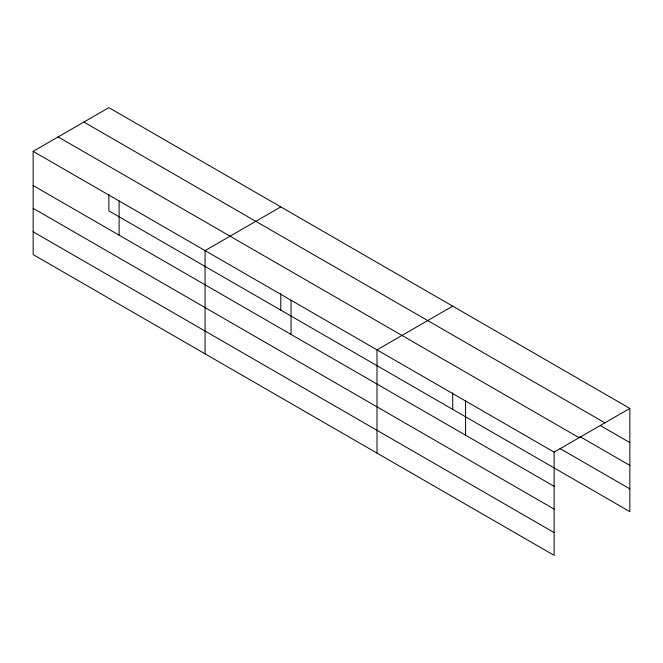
<?xml version="1.0" encoding="UTF-8"?>
<svg xmlns="http://www.w3.org/2000/svg" width="663" height="663" viewBox="0 0 663 663"><rect width="100%" height="100%" fill="white"/><g stroke="black" fill="none" stroke-linecap="round" stroke-linejoin="round"><path stroke-width="0.99" d="M554.135 509.109L554.135 452.133L33.15 151.346L33.15 254.584L554.135 555.37L554.135 509.109L33.15 208.323M108.865 194.292L108.865 210.867L629.85 511.654L629.85 408.416L108.865 107.63L33.15 151.346M280.789 206.889L205.074 250.606L205.074 353.843M452.713 306.149L376.998 349.865L376.998 453.102M554.135 452.133L629.85 408.416M83.878 122.058L604.863 422.845M600.33 425.563L629.85 442.611M579.752 436.469L629.85 465.393M58.137 136.918L579.122 437.713M560.069 448.586L629.85 488.871M33.15 185.541L554.135 486.327M33.15 231.793L554.135 532.58M465.567 400.999L465.567 435.193M452.713 392.819L452.713 409.386M291.04 300.24L291.04 334.425M280.789 293.552L280.789 310.127M119.116 200.98L119.116 235.166"/></g></svg>
